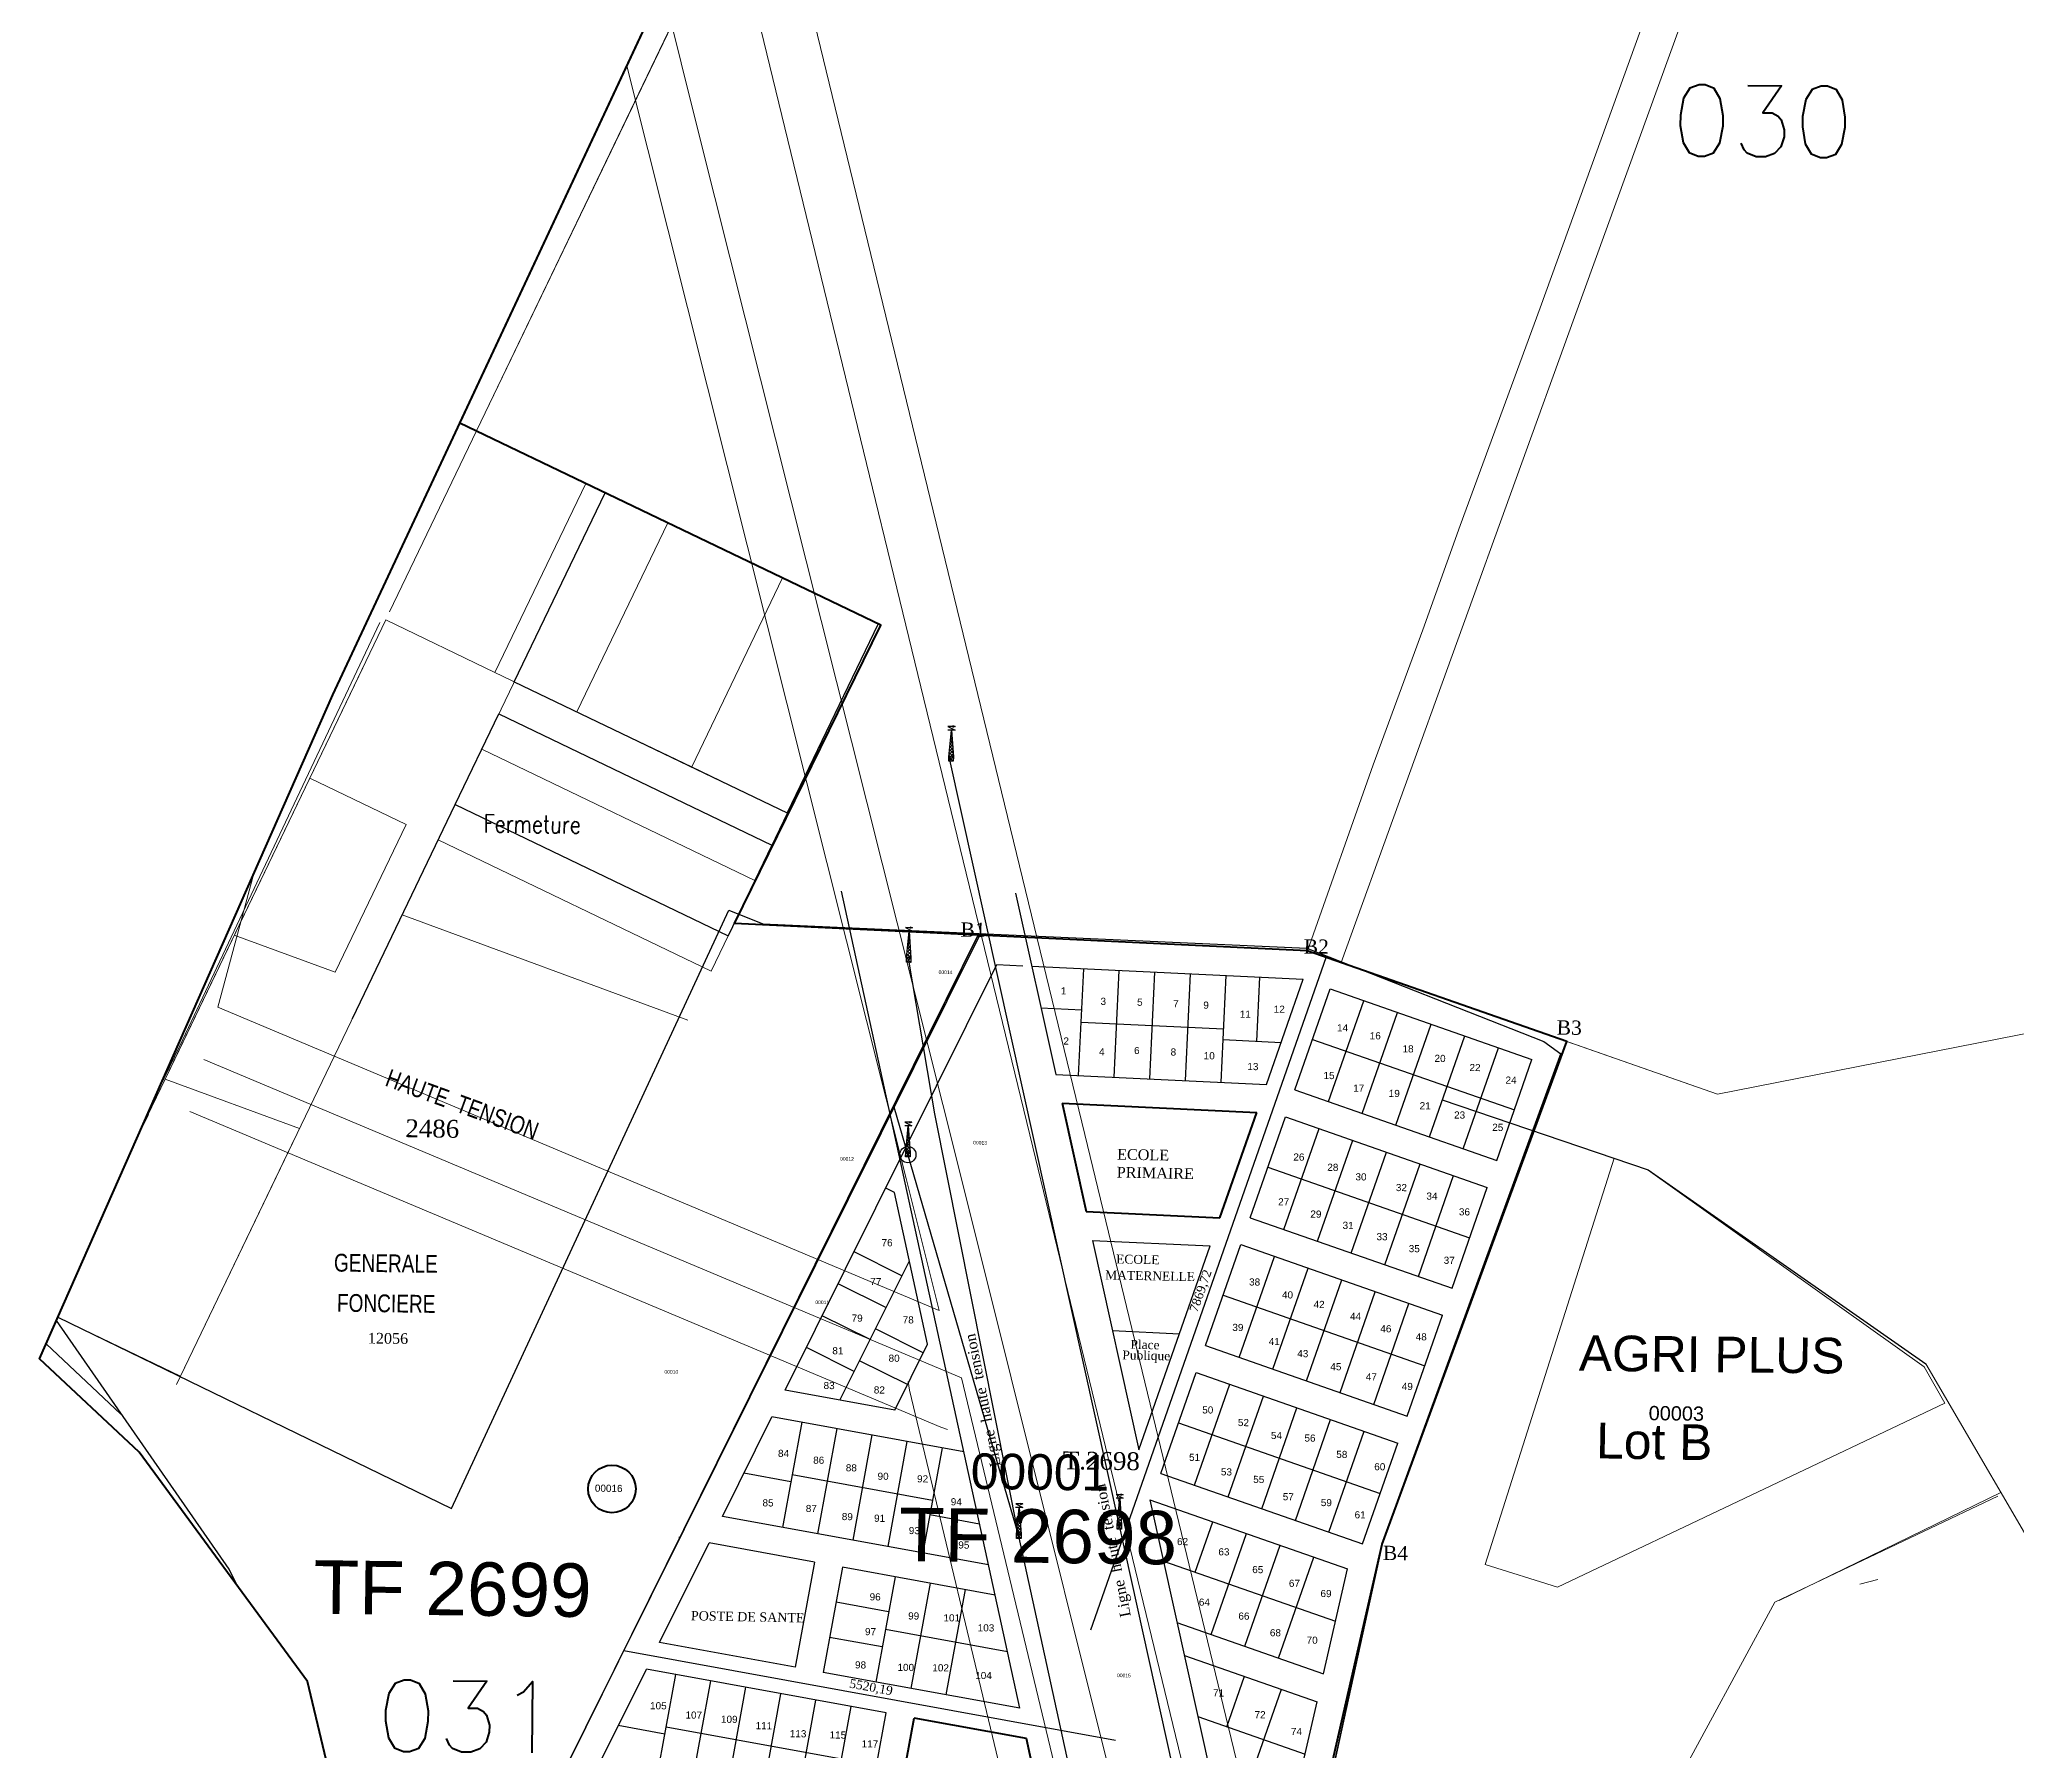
# Model space of a CAD drawing. Header units: metres. Extents: x 251686 to 255059, y 1627526 to 1631912.
# Drawn here: x 251802 to 252356, y 1629083 to 1629563 of the extents above; entities that cross this region are included whole.
import ezdxf
from ezdxf.enums import TextEntityAlignment as Align

# ---------------------------------------------------------------- set-up
doc = ezdxf.new("R2010")
doc.units = ezdxf.units.M
doc.header["$MEASUREMENT"] = 0
doc.layers.get('Defpoints').update_dxf_attribs({"lineweight": 0})
for name, color, linetype in [('A_revoir_niveau_0', 7, 'Continuous'), ('historique_numero_parcelle', 7, 'Continuous'), ('limites_sections', 7, 'Continuous'), ('limites_tf', 7, 'Continuous'), ('numero_lot', 7, 'Continuous'), ('numero_parcelle', 7, 'Continuous'), ('toponymie', 7, 'Continuous')]:
    doc.layers.add(name, color=color, linetype=linetype)
for name, color, linetype, lineweight in [('emprise_ht_pik_rufisque', 7, 'Continuous', 0), ('limites_communes_2025', 7, 'Continuous', 0), ('Niveau 2', 7, 'Continuous', 0), ('Numero_TF', 7, 'Continuous', 0), ('Régularisation', 1, 'Continuous', 40), ('SIPRES', 1, 'Continuous', 0)]:
    doc.layers.add(name, color=color, linetype=linetype, lineweight=lineweight)
doc.layers.add('Lignes HT Vectorisées', color=6, linetype='Continuous', lineweight=0, true_color=0xff00ff)
doc.styles.add('ROMANS', font='romans.shx', dxfattribs={"height": 0.2})
doc.styles.get("Standard").update_dxf_attribs({"font": 'txt.shx'})
doc.styles.add('Style-Arial', font='arial.ttf')
doc.styles.add('Style-ENGINEERING', font='ENGINEERING.shx')
doc.styles.add('Style-FANCY', font='times.ttf')
doc.styles.add('Style-Sylfaen', font='sylfaen.ttf')
doc.styles.add('Style-txt', font='txt.shx')
doc.dimstyles.new('ISO-25', dxfattribs={"dimtxt": 50, "dimasz": 96.153846, "dimexe": 48.076923, "dimexo": 24.038462, "dimgap": 24.038462, "dimtad": 1, "dimlfac": 1000, "dimzin": 1, "dimdsep": 46, "dimtxsty": 'Standard', "dimcen": 0.0025, "dimse1": 1, "dimse2": 1, "dimclrd": 256, "dimclre": 256, "dimazin": 3, "dimtfac": 1, "dimtmove": 0, "dimatfit": 3, "dimtzin": 1, "dimlwd": -1, "dimlwe": -1})

# ---------------------------------------------------------------- blocks, each defined once
blk = doc.blocks.new('e010')
at = {"color": 0}
for p, q in [((-0.015812, 0.015812), (0, 0.20555)), ((-0.006287, 0.130107), (0.00532, 0.141713)), ((0.005393, 0.140831), (-0.004563, 0.150788)), ((-0.004213, 0.15499), (0.003565, 0.162769)), ((0.00332, 0.165714), (-0.002809, 0.171843)), ((-0.00214, 0.179874), (0.00181, 0.183824)), ((0.001246, 0.190598), (-0.001054, 0.192898)), ((-0.000066, 0.204757), (0.000056, 0.204879)), ((0, 0.20555), (0.015812, 0.015812)), ((-0.015812, 0.015812), (0.015812, 0.015812)), ((-0.015812, -0.015812), (-0.015812, 0.015812)), ((-0.006446, 0.015812), (-0.015091, 0.024456)), ((-0.014581, 0.030573), (0.012338, 0.057492)), ((0.015761, 0.016414), (-0.013336, 0.045511)), ((-0.012508, 0.055457), (0.010583, 0.078548)), ((0.013688, 0.041297), (-0.011582, 0.066567)), ((-0.010434, 0.08034), (0.008829, 0.099603)), ((0.011614, 0.066181), (-0.009827, 0.087622)), ((-0.008361, 0.105223), (0.007074, 0.120658)), ((0.00954, 0.091064), (-0.008073, 0.108677)), ((-0.006533, 0.015812), (0.014093, 0.036437)), ((0.007467, 0.115948), (-0.006318, 0.129732)), ((0.015812, 0.015812), (0.015812, -0.015812)), ((0.015812, -0.015812), (-0.015812, -0.015812))]:
    blk.add_line(p, q, dxfattribs=at)
at = {"color": 0, "flags": 128}
for points in [[(0.0254, 0.23095), (-0.0254, 0.23095), (0.0254, 0.20555), (-0.0254, 0.20555)], [(0.00635, 0.2373), (0.0254, 0.23095), (0.00635, 0.2246)], [(0.015812, 0.015812), (-0.015812, -0.015812)], [(-0.015812, 0.015812), (0.015812, -0.015812)]]:
    blk.add_lwpolyline(points, dxfattribs=at)
blk = doc.blocks.new('*D67')
at = {"layer": 'Defpoints', "color": 0, "lineweight": 53, "transparency": 16777216}
for p in [(251965.59109, 1629111.231132), (252103.527668, 1629086.0691), (252103.527668, 1629086.0691)]:
    blk.add_point(p, dxfattribs=at)
at = {"layer": 'Niveau 2', "lineweight": -2, "transparency": 16777216}
blk.add_line((251965.59109, 1629111.231132), (252103.527668, 1629086.0691), dxfattribs=at)
at = {"layer": 'Niveau 2', "color": 0, "lineweight": 13, "transparency": 16777216, "insert": (252034.9365, 1629100.717466), "char_height": 2.499995, "attachment_point": 5, "rotation": 349.66192504, "style": 'Style-Sylfaen'}
blk.add_mtext('5520,19', dxfattribs=at)
blk = doc.blocks.new('_None')
blk = doc.blocks.new('*D71')
at = {"layer": 'Defpoints', "color": 0, "lineweight": 53, "transparency": 16777216}
for p in [(252162.63035, 1629305.741026), (252162.63035, 1629305.741026), (252096.675524, 1629117.044562)]:
    blk.add_point(p, dxfattribs=at)
at = {"layer": 'Niveau 2', "lineweight": -2, "transparency": 16777216}
blk.add_line((252096.675524, 1629117.044562), (252162.63035, 1629305.741026), dxfattribs=at)
at = {"layer": 'Niveau 2', "color": 0, "lineweight": 13, "transparency": 16777216, "insert": (252127.667491, 1629212.086765), "char_height": 2.499995, "attachment_point": 5, "rotation": 70.73401628, "style": 'Style-Sylfaen'}
blk.add_mtext('7869,72', dxfattribs=at)

msp = doc.modelspace()

# ---------------------------------------------------------------- linework, layer by layer
at = {"layer": 'A_revoir_niveau_0', "color": 6, "linetype": 'Continuous', "lineweight": 0}
for p, q in [((251899.889934, 1629402.665151), (252082.688908, 1629783.178136)), ((251837.343969, 1629272.470827), (251892.358347, 1629386.988555)), ((251829.558612, 1629256.265815), (251831.45857, 1629260.220815))]:
    msp.add_line(p, q, dxfattribs=at)
at = {"layer": 'A_revoir_niveau_0', "color": 7, "linetype": 'Continuous', "lineweight": 0}
for p, q in [((252222.665914, 1629488.013874), (252289.067529, 1629671.55396)), ((252298.004491, 1629666.481257), (252232.373605, 1629485.381679)), ((252232.373605, 1629485.381679), (252166.862583, 1629304.270593)), ((252200.276192, 1629426.900399), (252222.665914, 1629488.013874)), ((252189.747804, 1629397.65039), (252200.276192, 1629426.900399)), ((252175.810101, 1629359.722537), (252189.747804, 1629397.65039)), ((252157.413167, 1629307.559595), (252175.810101, 1629359.722537)), ((252570.488639, 1629326.090335), (252272.476983, 1629267.350523)), ((252065.460768, 1629311.925417), (251918.682965, 1629016.986545)), ((252157.413167, 1629307.559595), (252065.461289, 1629311.926465)), ((252272.476983, 1629267.350523), (252157.413167, 1629307.559595)), ((251874.634542, 1629257.719067), (251836.884915, 1629271.514519)), ((251829.152668, 1629255.346806), (251832.202085, 1629261.689588)), ((251824.512825, 1629177.601573), (251803.524988, 1629197.328715)), ((251857.0849, 1629129.493164), (251854.896578, 1629133.937363))]:
    msp.add_line(p, q, dxfattribs=at)
at = {"layer": 'A_revoir_niveau_0', "color": 7, "linetype": 'Continuous', "lineweight": 30}
for p, q in [((251924.276744, 1629453.427713), (251960.332929, 1629436.106262)), ((251934.857564, 1629383.0782), (251960.332916, 1629436.105262)), ((252036.946477, 1629399.300627), (252011.462163, 1629346.276678)), ((251918.29811, 1629348.608565), (251930.526949, 1629374.063907)), ((251889.469753, 1629288.599085), (251918.293997, 1629348.599616)), ((252007.12956, 1629337.26341), (251994.896747, 1629311.810118))]:
    msp.add_line(p, q, dxfattribs=at)
at = {"layer": 'A_revoir_niveau_0', "color": 7, "linetype": 'Continuous', "lineweight": 13}
for p, q in [((251841.248617, 1629188.223109), (251960.332929, 1629436.106262)), ((252036.921345, 1629397.300785), (251996.526497, 1629315.201906)), ((251829.551591, 1629256.24992), (251836.884915, 1629271.514519))]:
    msp.add_line(p, q, dxfattribs=at)
at = {"layer": 'A_revoir_niveau_0', "color": 2, "linetype": 'Continuous', "lineweight": 0}
msp.add_line((251984.647997, 1629359.164643), (252010.126311, 1629412.188668), dxfattribs=at)
at = {"layer": 'A_revoir_niveau_0', "color": 2, "linetype": 'Continuous', "lineweight": 30}
for p, q in [((251934.857564, 1629383.0782), (252011.462163, 1629346.276678)), ((251930.526949, 1629374.063907), (252007.12956, 1629337.26341)), ((251918.293997, 1629348.599616), (251994.892635, 1629311.801169))]:
    msp.add_line(p, q, dxfattribs=at)
at = {"layer": 'A_revoir_niveau_0', "ltscale": 39.37}
for p, q in [((252056.818088, 1629362.039676, 0.999998), (252104.634637, 1629145.882555, 0.999998)), ((252076.728044, 1629095.023818, 0.999998), (252026.686039, 1629324.338197, 0.999998)), ((252075.533748, 1629323.732853, 0.999998), (252086.784541, 1629272.873075, 0.999998)), ((251918.690683, 1629016.981136), (252065.461042, 1629311.927523)), ((252157.41339, 1629307.564503), (252230.21, 1629282.12)), ((252052.91037, 1629261.828767, 0.999998), (252045.527189, 1629304.966557, 0.999998)), ((252070.297192, 1629303.689069), (252077.513712, 1629303.346655)), ((252080.070253, 1629303.22535), (252156.250333, 1629299.610705)), ((252093.217867, 1629272.567821, 0.999998), (252094.639725, 1629302.534047, 0.999998)), ((252103.206609, 1629272.093868, 0.999998), (252104.628467, 1629302.060095, 0.999998)), ((252113.195351, 1629271.619915, 0.999998), (252114.61721, 1629301.586142, 0.999998)), ((252123.184094, 1629271.145963, 0.999998), (252124.605952, 1629301.112189, 0.999998)), ((252133.172836, 1629270.67201, 0.999998), (252134.594694, 1629300.638237, 0.999998)), ((252143.230883, 1629282.208245, 0.999998), (252144.083999, 1629300.187981, 0.999998)), ((252163.766703, 1629296.869252), (252220.406411, 1629277.07205)), ((252082.648353, 1629291.570921), (252094.093771, 1629291.027851)), ((252093.928796, 1629287.550934), (252133.883765, 1629285.655123)), ((252133.741579, 1629282.658501), (252150.054507, 1629281.884473)), ((252158.817403, 1629282.709325), (252215.45711, 1629262.912123)), ((252230.21, 1629282.12), (252178.493493, 1629141.517535)), ((252222.701809, 1629284.881669), (252222.657047, 1629284.759974)), ((252227.447969, 1629274.610823), (252227.570373, 1629274.568039)), ((252086.784541, 1629272.873075), (252145.923957, 1629270.066986)), ((252153.868102, 1629268.549398), (252210.507809, 1629248.752196)), ((252076.432033, 1629143.282986, 0.999998), (252041.44099, 1629263.65737, 0.999998)), ((252076.432033, 1629143.282986, 0.999998), (252052.91037, 1629261.828767, 0.999998)), ((252151.228475, 1629260.997437), (252207.868183, 1629241.200235)), ((252146.279175, 1629246.837511), (252202.918882, 1629227.040309)), ((252041.524885, 1629239.783448), (252039.097691, 1629240.99126)), ((252050.81697, 1629197.203044, 0.999998), (252041.524885, 1629239.783448, 0.999998)), ((252141.329874, 1629232.677584), (252197.969581, 1629212.880382)), ((252138.690247, 1629225.125623), (252195.329955, 1629205.328421)), ((252043.616745, 1629216.403141), (252030.187588, 1629223.085718)), ((252039.161692, 1629207.450369), (252025.732536, 1629214.132947)), ((252133.740947, 1629210.965696), (252190.380654, 1629191.168494)), ((252034.706641, 1629198.497598), (252021.277484, 1629205.180175)), ((252049.62135, 1629194.800351), (252036.192193, 1629201.482929)), ((252128.791646, 1629196.80577), (252185.431354, 1629177.008568)), ((252030.251589, 1629189.544827), (252016.822432, 1629196.227405)), ((252045.166297, 1629185.847579), (252031.73714, 1629192.530157)), ((252026.242042, 1629181.487333), (252030.251589, 1629189.544827)), ((252126.152019, 1629189.253809), (252182.791727, 1629169.456606)), ((252041.602256, 1629178.685362), (252010.881829, 1629184.289302)), ((252061.018573, 1629167.011489), (252007.171967, 1629176.834048)), ((252015.533961, 1629175.308674), (252010.150291, 1629145.795754)), ((252121.202719, 1629175.093883), (252177.842426, 1629155.296681)), ((252025.371601, 1629173.514118), (252019.987931, 1629144.001197)), ((252035.209241, 1629171.719561), (252029.825571, 1629142.20664)), ((252045.046881, 1629169.925004), (252039.663211, 1629140.412083)), ((252054.884522, 1629168.130447), (252049.500852, 1629138.617526)), ((252012.483214, 1629158.584685), (251999.288509, 1629160.991629)), ((252052.192686, 1629153.373986), (252012.842125, 1629160.552214)), ((252116.253418, 1629160.933956), (252172.893126, 1629141.136754)), ((252113.184185, 1629153.532154), (252168.608756, 1629134.159677)), ((252113.184185, 1629153.532154, 0.999998), (252130.45429, 1629075.461774, 0.999998)), ((252067.949222, 1629135.252223), (251993.259982, 1629148.876839)), ((252051.461731, 1629149.366937), (252065.424891, 1629146.819814)), ((252125.900971, 1629133.197424), (252130.850271, 1629147.35735)), ((251981.358006, 1629142.915968), (251981.021806, 1629142.977297)), ((252019.06304, 1629136.037914), (251989.550119, 1629141.421584)), ((252115.80651, 1628962.851891, 0.999998), (252076.432033, 1629143.282986, 0.999998)), ((252104.634637, 1629145.882555, 0.999998), (252144.914654, 1628963.794709, 0.999998)), ((252130.391622, 1629115.737963), (252140.290223, 1629144.057817)), ((252116.993767, 1629136.310747), (252165.250503, 1629119.443634)), ((252139.831573, 1629112.438429), (252149.730174, 1629140.758283)), ((252149.271524, 1629109.138896), (252159.170125, 1629137.458749)), ((252026.933153, 1629134.602268), (252021.549483, 1629105.089347)), ((252069.797395, 1629126.783085), (252026.933153, 1629134.602268)), ((252041.689613, 1629131.910433), (252036.305943, 1629102.397512)), ((252051.527254, 1629130.115876), (252046.143584, 1629100.602955)), ((252161.89225, 1629104.72759), (252168.608756, 1629134.159677)), ((252039.895057, 1629122.072792), (252025.138596, 1629124.764628)), ((252061.364894, 1629128.321319), (252055.981224, 1629098.808399)), ((252120.803349, 1629119.08934), (252161.89225, 1629104.72759)), ((252038.1005, 1629112.235152), (252023.34404, 1629114.926988)), ((252073.26272, 1629110.903451), (252038.997778, 1629117.153972)), ((252122.925416, 1629109.87303), (252122.855785, 1629109.8112)), ((252122.925416, 1629109.87303), (252160.101181, 1629096.879033)), ((252039.194537, 1629093.738584), (251971.928273, 1629106.009121)), ((252076.728044, 1629095.023818), (252021.549483, 1629105.089347)), ((252134.758956, 1629089.847019), (252139.708257, 1629104.006946)), ((252140.193602, 1629072.057606), (252150.092203, 1629100.377459)), ((252153.384675, 1629067.446947), (252160.101181, 1629096.879033)), ((252126.644708, 1629092.683182), (252156.742928, 1629082.16299)), ((251977.117949, 1629087.781935), (251964.044815, 1629090.166703)), ((252036.502702, 1629078.982123), (251977.476861, 1629089.749464))]:
    msp.add_line(p, q, dxfattribs=at)
at = {"layer": 'A_revoir_niveau_0', "color": 2, "linetype": 'Continuous', "lineweight": 13}
for p, q in [((252272.476983, 1629267.350523), (252166.862583, 1629304.270593)), ((252418.89123, 1629296.212955), (252272.476983, 1629267.350523))]:
    msp.add_line(p, q, dxfattribs=at)
at = {"layer": 'A_revoir_niveau_0', "color": 5, "lineweight": 53, "ltscale": 39.37}
for p, q in [((252088.575018, 1629264.779134), (252143.170256, 1629262.188661)), ((252088.575018, 1629264.779134, 0.999998), (252095.289306, 1629234.426858, 0.999998)), ((252095.289306, 1629234.426858), (252132.843879, 1629232.644943))]:
    msp.add_line(p, q, dxfattribs=at)
at = {"layer": 'A_revoir_niveau_0', "color": 3, "lineweight": 30, "ltscale": 39.37}
for p, q in [((252097.079782, 1629226.332918), (252130.090178, 1629224.766617)), ((252097.079782, 1629226.332918, 0.999998), (252110.086393, 1629167.535878, 0.999998)), ((252102.675022, 1629201.039355), (252121.484864, 1629200.146852)), ((252019.06304, 1629136.037914), (252013.67937, 1629106.524993)), ((252013.67937, 1629106.524993), (251975.638136, 1629113.464375))]:
    msp.add_line(p, q, dxfattribs=at)
at = {"layer": 'A_revoir_niveau_0', "color": 145, "lineweight": 80, "ltscale": 39.37}
for p, q in [((252078.576216, 1629086.55468), (252047.064649, 1629092.302938)), ((252085.506865, 1629054.795413, 0.999998), (252078.576216, 1629086.55468, 0.999998))]:
    msp.add_line(p, q, dxfattribs=at)
at = {"layer": 'A_revoir_niveau_0', "ltscale": 39.37, "flags": 128}
for points in [[(252010.881829, 1629184.289302), (252070.297192, 1629303.689069)], [(252145.923957, 1629270.066986), (252156.250333, 1629299.610705)], [(252153.868102, 1629268.549398), (252163.766703, 1629296.869252)], [(252163.308054, 1629265.249865), (252173.206655, 1629293.569718)], [(252172.748004, 1629261.950331), (252182.646605, 1629290.270185)], [(252182.187956, 1629258.650797), (252192.086557, 1629286.970651)], [(252191.627906, 1629255.351264), (252201.526507, 1629283.671117)], [(252201.067858, 1629252.05173), (252210.966459, 1629280.371583)], [(252210.507809, 1629248.752196), (252220.406411, 1629277.07205)], [(252141.329874, 1629232.677584), (252151.228475, 1629260.997437)], [(252150.769826, 1629229.37805), (252160.668427, 1629257.697904)], [(252160.209776, 1629226.078516), (252170.108377, 1629254.39837)], [(252169.649728, 1629222.778983), (252179.548329, 1629251.098836)], [(252179.089678, 1629219.479449), (252188.988279, 1629247.799303)], [(252188.52963, 1629216.179915), (252198.428231, 1629244.499769)], [(252197.969581, 1629212.880382), (252207.868183, 1629241.200235)], [(252128.791646, 1629196.80577), (252138.690247, 1629225.125623)], [(252026.242042, 1629181.487333), (252045.70935, 1629220.608394)], [(252138.231598, 1629193.506237), (252148.130199, 1629221.826089)], [(252147.671548, 1629190.206703), (252157.570149, 1629218.526556)], [(252157.1115, 1629186.907169), (252167.010101, 1629215.227022)], [(252166.55145, 1629183.607636), (252176.450051, 1629211.927488)], [(252175.991402, 1629180.308102), (252185.890003, 1629208.627955)], [(252185.431354, 1629177.008568), (252195.329955, 1629205.328421)], [(252041.602256, 1629178.685362), (252050.81697, 1629197.203044)], [(252116.253418, 1629160.933956), (252126.152019, 1629189.253809)], [(252125.69337, 1629157.634422), (252135.591971, 1629185.954275)], [(252135.13332, 1629154.334889), (252145.031921, 1629182.654741)], [(251993.259982, 1629148.876839), (252007.171967, 1629176.834048)], [(252144.573272, 1629151.035355), (252154.471873, 1629179.355208)], [(252154.013222, 1629147.735821), (252163.911823, 1629176.055674)], [(252163.453174, 1629144.436288), (252173.351775, 1629172.75614)], [(252172.893126, 1629141.136754), (252182.791727, 1629169.456606)], [(252114.791663, 1628945.192279), (252156.993131, 1629047.301812), (252178.493493, 1629141.517535)], [(251958.016289, 1629078.051912), (251971.928273, 1629106.009121)], [(251974.785026, 1629074.993003), (251980.168696, 1629104.505924)], [(251984.622666, 1629073.198446), (251990.006336, 1629102.711367)], [(251994.460307, 1629071.40389), (251999.843977, 1629100.916811)], [(252004.297947, 1629069.609333), (252009.681617, 1629099.122254)], [(252014.135587, 1629067.814776), (252019.519257, 1629097.327697)], [(252023.973227, 1629066.02022), (252029.356897, 1629095.533141)], [(252033.810867, 1629064.225662), (252039.194537, 1629093.738584)]]:
    msp.add_lwpolyline(points, dxfattribs=at)
at = {"layer": 'A_revoir_niveau_0', "color": 5, "lineweight": 53, "ltscale": 39.37, "flags": 128}
msp.add_lwpolyline([(252132.843879, 1629232.644943), (252143.170256, 1629262.188661)], dxfattribs=at)
at = {"layer": 'A_revoir_niveau_0', "color": 3, "lineweight": 30, "ltscale": 39.37, "flags": 128}
for points in [[(252110.086393, 1629167.535878), (252130.090178, 1629224.766617)], [(251975.638136, 1629113.464375), (251989.550119, 1629141.421584)]]:
    msp.add_lwpolyline(points, dxfattribs=at)
at = {"layer": 'A_revoir_niveau_0', "color": 145, "lineweight": 80, "ltscale": 39.37, "flags": 128}
msp.add_lwpolyline([(252041.680979, 1629062.790018), (252047.064649, 1629092.302938)], dxfattribs=at)
at = {"layer": 'A_revoir_niveau_0', "ltscale": 39.37}
msp.add_circle((252045.303619, 1629250.369349, 0.999998), 2.269796, dxfattribs=at)
at = {"layer": 'emprise_ht_pik_rufisque', "color": 1}
for p, q in [((252010.133148, 1629604.810317), (252094.964515, 1629255.988871)), ((252054.531415, 1629173.949784), (251843.798455, 1629262.494974)), ((252094.964515, 1629255.988871), (252229.491499, 1628700.980519)), ((252045.756161, 1629184.27809), (252045.37892, 1629186.726581)), ((252117.649241, 1628884.720193), (252045.756161, 1629184.27809)), ((252056.445987, 1629173.290951), (252054.531415, 1629173.949784))]:
    msp.add_line(p, q, dxfattribs=at)
at = {"layer": 'emprise_ht_pik_rufisque', "color": 1, "flags": 128}
msp.add_lwpolyline([(251966.480285, 1629555.905005), (251883.9356, 1629379.369), (251861.790817, 1629329.235784), (251851.678365, 1629291.724688), (252054.054298, 1629206.690931), (252044.817204, 1629243.69726), (251972.318247, 1629532.415616), (251966.480285, 1629555.905005)], close=True, dxfattribs=at)
at = {"layer": 'Lignes HT Vectorisées', "color": 5, "flags": 128}
for points in [[(252238.115739, 1628531.228315), (252214.913615, 1628697.447025), (252080.387979, 1629252.449823), (251995.557045, 1629601.269482), (251992.869907, 1629612.343748)], [(252238.115739, 1628531.228315), (252059.36813, 1629247.340191), (251986.870997, 1629536.051196), (251976.572318, 1629577.488551)], [(252060.34199, 1629187.778649), (251847.73841, 1629277.109831)], [(252238.115739, 1628531.228315), (252132.235069, 1628888.220752), (252060.34199, 1629187.778649)]]:
    msp.add_lwpolyline(points, dxfattribs=at)
at = {"layer": 'limites_communes_2025', "color": 3, "lineweight": 80, "flags": 128}
msp.add_lwpolyline([(251886.3794, 1629062.4957), (251876.8544, 1629102.5801), (251829.6261, 1629166.874), (251801.6691, 1629193.1272), (251883.9356, 1629379.369), (252087.136, 1629813.948), (252134.3642, 1629903.2451), (252288.7489, 1630217.5707)], dxfattribs=at)
at = {"layer": 'limites_sections', "color": 112, "linetype": 'Continuous', "lineweight": 40, "flags": 128}
msp.add_lwpolyline([(251919.612683, 1629455.670577), (252081.425928, 1629801.736029), (252284.018128, 1629684.534125), (252527.008235, 1629543.961569), (252770.730849, 1629406.43238), (252730.690705, 1629319.388588), (252715.532147, 1629273.912915), (252709.800196, 1629256.717058), (252715.022823, 1628988.622184), (252674.257536, 1628915.953628), (252495.086357, 1628927.313682), (252429.920946, 1628946.766764), (252389.117958, 1628940.418995), (252306.553663, 1628962.878275), (252156.980404, 1629047.271017), (252178.396389, 1629141.09202), (252230.210237, 1629282.120645), (252157.354471, 1629307.562382), (251996.658236, 1629315.195618), (252037.721959, 1629398.928058), (251919.612683, 1629455.670577)], close=True, dxfattribs=at)
at = {"layer": 'limites_sections', "color": 1, "linetype": 'Continuous', "lineweight": 40}
msp.add_circle((251962.275212, 1629156.567097), 6.685859, dxfattribs=at)
at = {"layer": 'limites_tf', "color": 5, "linetype": 'Continuous', "lineweight": 30}
for p, q in [((251919.071392, 1629017.220874), (252065.240945, 1629312.461663)), ((252065.240945, 1629312.461663), (252157.202148, 1629308.285385)), ((252157.202148, 1629308.285385), (252223.760584, 1629282.084747)), ((252223.760584, 1629282.084747), (252228.470612, 1629278.645532)), ((252228.546913, 1629278.854289), (252178.629465, 1629142.281133)), ((252228.470612, 1629278.645532), (252178.629465, 1629142.281133)), ((252178.629465, 1629142.281133), (252158.799779, 1629051.594904))]:
    msp.add_line(p, q, dxfattribs=at)
at = {"layer": 'limites_tf', "color": 2, "linetype": 'Continuous', "lineweight": 30}
for p, q in [((252228.697116, 1629277.981502), (252178.498265, 1629141.511528)), ((252178.498265, 1629141.511528), (252157.851736, 1629048.013591))]:
    msp.add_line(p, q, dxfattribs=at)
at = {"layer": 'limites_tf', "color": 5, "linetype": 'Continuous', "lineweight": 30, "flags": 128}
for points in [[(251806.808758, 1629204.762788), (251917.227868, 1629151.117629), (251995.045751, 1629318.99942), (252004.636246, 1629315.188462), (252065.240945, 1629312.461663)], [(252065.240945, 1629312.461663), (251919.071392, 1629017.220874), (251901.472855, 1629039.346967), (251882.933135, 1629076.99874)], [(251857.0849, 1629129.493164), (251854.845048, 1629134.042014), (251806.392591, 1629203.820636)]]:
    msp.add_lwpolyline(points, dxfattribs=at)
at = {"layer": 'Régularisation', "color": 1, "lineweight": 30}
for p, q in [((252195.187884, 1629265.715097), (252253.04298, 1629246.132361)), ((252253.04298, 1629246.132361), (252330.903645, 1629191.694484))]:
    msp.add_line(p, q, dxfattribs=at)
at = {"layer": 'Régularisation', "color": 1, "linetype": 'Continuous', "lineweight": 13}
for p, q in [((252330.903645, 1629191.694484), (252413.01387, 1629050.860056)), ((252288.585166, 1629124.807981, 1.999227), (252351.12592, 1629154.546009, 1.999227)), ((252289.718914, 1629125.278858, 0.999624), (252351.957491, 1629155.583191, 0.999624)), ((252224.20469, 1629006.229068, 1.999227), (252288.585166, 1629124.807981, 1.999227)), ((252224.859584, 1629007.435281, 1.999227), (252288.585166, 1629124.807981, 1.999227))]:
    msp.add_line(p, q, dxfattribs=at)
at = {"layer": 'Régularisation', "color": 1, "linetype": 'Continuous', "lineweight": 13, "elevation": 1.999227, "flags": 128}
msp.add_lwpolyline([(252243.496628, 1629249.363601), (252253.016338, 1629246.042822), (252330.39935, 1629190.864781), (252336.214718, 1629180.674609), (252227.538271, 1629128.999018), (252207.311877, 1629135.422395), (252243.496628, 1629249.363601)], close=True, dxfattribs=at)
at = {"layer": 'SIPRES', "color": 1, "linetype": 'Continuous', "lineweight": 13, "ltscale": 10}
for p, q in [((251924.277781, 1629453.430701), (252085.429769, 1629788.402106)), ((251899.889934, 1629402.665151), (252072.65978, 1629762.301514)), ((252289.067529, 1629671.55396), (252222.665914, 1629488.013874)), ((252222.665914, 1629488.013874), (252200.276192, 1629426.900399)), ((251924.275744, 1629453.427726), (251954.920176, 1629438.706484)), ((251977.906253, 1629427.665769), (251924.277781, 1629453.430701)), ((251924.277781, 1629453.430701), (252036.946477, 1629399.300627)), ((251954.919163, 1629438.705497), (251929.436862, 1629385.682522)), ((251977.906253, 1629427.665769), (251952.421914, 1629374.639819)), ((252200.276192, 1629426.900399), (252189.747804, 1629397.65039)), ((252010.130248, 1629412.183618), (251984.645934, 1629359.159669)), ((251841.033174, 1629280.94673), (251897.135826, 1629399.735469)), ((251877.47382, 1629356.004149), (251898.801392, 1629400.400651)), ((251898.801392, 1629400.400651), (251929.436862, 1629385.682522)), ((251996.526497, 1629315.201906), (252036.946477, 1629399.300627)), ((252036.946477, 1629399.300627), (252011.462163, 1629346.276678)), ((252189.747804, 1629397.65039), (252175.810101, 1629359.722537)), ((251836.884915, 1629271.514519), (251892.358347, 1629386.988555)), ((251929.436862, 1629385.682522), (251952.421914, 1629374.639819)), ((251952.421927, 1629374.640819), (251984.645934, 1629359.159669)), ((251913.530005, 1629338.682698), (251925.760956, 1629364.147013)), ((251925.760956, 1629364.147013), (252002.364593, 1629327.348504)), ((251984.645934, 1629359.159669), (252011.462163, 1629346.276678)), ((252175.810101, 1629359.722537), (252157.413167, 1629307.559595)), ((251877.47382, 1629356.004149), (251904.513725, 1629343.014338)), ((251884.592001, 1629301.541401), (251904.513725, 1629343.014338)), ((251901.510705, 1629313.666757), (251913.528018, 1629338.683723)), ((251913.530005, 1629338.682698), (251990.129655, 1629301.885238)), ((252002.364593, 1629327.348504), (251990.127667, 1629301.886263)), ((251894.013107, 1629298.068741), (251903.409559, 1629317.622209)), ((251895.808405, 1629301.790586), (251903.302015, 1629317.389652)), ((251903.409559, 1629317.622209), (251983.524821, 1629288.093146)), ((251996.526497, 1629315.201906), (252005.341906, 1629314.781098)), ((252157.413167, 1629307.559595), (252005.341906, 1629314.781098)), ((252106.782643, 1629309.963918), (252005.341906, 1629314.781098)), ((251884.592001, 1629301.541401), (251856.315734, 1629311.963545)), ((252065.460768, 1629311.925417), (251918.682965, 1629016.986545)), ((251837.343969, 1629272.470827), (251853.156839, 1629305.38672)), ((251833.780372, 1629265.823391), (251841.033174, 1629280.94673)), ((251829.56042, 1629256.26991), (251836.883915, 1629271.514532)), ((251836.884915, 1629271.514519), (251874.634529, 1629257.718067)), ((251829.152668, 1629255.346806), (251832.202085, 1629261.689588)), ((251829.558612, 1629256.265815), (251831.45857, 1629260.220815)), ((251840.117519, 1629185.873384), (251873.503444, 1629255.369342)), ((251806.811938, 1629204.769987), (251841.249642, 1629188.225096)), ((252312.352783, 1629129.90062), (252317.458604, 1629131.127557))]:
    msp.add_line(p, q, dxfattribs=at)

# ---------------------------------------------------------------- block references
at = {"layer": 'A_revoir_niveau_0', "color": 1, "lineweight": 13, "ltscale": 39.37, "xscale": 39.37, "yscale": 39.37, "zscale": 39.37, "rotation": 359.29}
for p in [(252057.432824, 1629361.409512, 0.999998), (252045.527189, 1629304.966557, 0.999998), (252045.303619, 1629250.369349, 0.999998), (252076.432033, 1629143.282986, 0.999998), (252104.634637, 1629145.882555, 0.999998)]:
    msp.add_blockref('e010', p, dxfattribs=at)

# ---------------------------------------------------------------- texts
at = {"layer": 'historique_numero_parcelle', "color": 7, "lineweight": 13, "insert": (252082.372394, 1629161.263161), "char_height": 10, "attachment_point": 5, "rotation": 359.23249986, "line_spacing_factor": 0.6}
msp.add_mtext('\\fArial|b0|i0|c00|p39;00001', dxfattribs=at)
at = {"layer": 'limites_sections', "color": 3, "lineweight": 30, "style": 'Style-txt'}
for s, p in [('030', (252285.166394, 1629540.356884)), ('031', (251921.905192, 1629092.712644))]:
    msp.add_text(s, height=19.99996, rotation=359.3742, dxfattribs=at).set_placement(p, align=Align.MIDDLE_CENTER)
at = {"layer": 'numero_lot', "color": 7, "lineweight": 0, "attachment_point": 1}
for s, insert, char_height, rotation, line_spacing_factor in [('\\fArial|b0|i0|c00|p39;1', (252088.220847, 1629297.350536), 2, 359.28997237, 0.72), ('\\fArial|b0|i0|c00|p39;3', (252099.361087, 1629294.411302), 2, 359.28997237, 0.72), ('\\fArial|b0|i0|c00|p39;5', (252109.622255, 1629294.159626), 2, 359.28997237, 0.72), ('\\fArial|b0|i0|c00|p39;7', (252119.72895, 1629293.713685), 2, 359.28997237, 0.72), ('\\fArial|b0|i0|c00|p39;9', (252128.202075, 1629293.343819), 2, 359.28997237, 0.72), ('\\fArial|b0|i0|c00|p39;11', (252138.440058, 1629290.806313), 2, 359.28997237, 0.72), ('\\fArial|b0|i0|c00|p39;12', (252147.958606, 1629292.20674), 2, 359.28997237, 0.72), ('\\fArial|b0|i0|c00|p39;14', (252165.727274, 1629286.995581), 2, 359.28997237, 0.72), ('\\fArial|b0|i0|c00|p39;2', (252088.958748, 1629283.27091), 2, 359.28997237, 0.72), ('\\fArial|b0|i0|c00|p39;4', (252098.957735, 1629280.268962), 2, 359.28997237, 0.72), ('\\fArial|b0|i0|c00|p39;6', (252108.770115, 1629280.614687), 2, 359.28997237, 0.72), ('\\fArial|b0|i0|c00|p39;8', (252119.029122, 1629280.18898), 2, 359.28997237, 0.72), ('\\fArial|b0|i0|c00|p39;16', (252174.902938, 1629284.755294), 2, 359.28997237, 0.72), ('\\fArial|b0|i0|c00|p39;18', (252184.096511, 1629281.090249), 2, 359.28997237, 0.72), ('\\fArial|b0|i0|c00|p39;10', (252128.314536, 1629279.14828), 2, 359.28997237, 0.72), ('\\fArial|b0|i0|c00|p39;13', (252140.561352, 1629276.117908), 2, 359.28997237, 0.72), ('\\fArial|b0|i0|c00|p39;20', (252193.075081, 1629278.40802), 2, 359.28997237, 0.72), ('\\fArial|b0|i0|c00|p39;22', (252202.88806, 1629275.837594), 2, 359.28997237, 0.72), ('\\fArial|b0|i0|c00|p39;15', (252161.926336, 1629273.606416), 2, 359.28997237, 0.72), ('\\fArial|b0|i0|c00|p39;17', (252170.25281, 1629270.061976), 2, 359.28997237, 0.72), ('\\fArial|b0|i0|c00|p39;19', (252180.230746, 1629268.580712), 2, 359.28997237, 0.72), ('\\fArial|b0|i0|c00|p39;24', (252212.992059, 1629272.307296), 2, 359.28997237, 0.72), ('\\fArial|b0|i0|c00|p39;21', (252188.896683, 1629265.114708), 2, 359.28997237, 0.72), ('\\fArial|b0|i0|c00|p39;23', (252198.557945, 1629262.523577), 2, 359.28997237, 0.72), ('\\fArial|b0|i0|c00|p39;25', (252209.268624, 1629259.061428), 2, 359.28997237, 0.72), ('\\fArial|b0|i0|c00|p39;26', (252153.465868, 1629250.725951), 2, 359.28997237, 0.72), ('\\fArial|b0|i0|c00|p39;28', (252162.989155, 1629247.84336), 2, 359.28997237, 0.72), ('\\fArial|b0|i0|c00|p39;30', (252170.889985, 1629245.16836), 2, 359.28997237, 0.72), ('\\fArial|b0|i0|c00|p39;32', (252182.227935, 1629242.160689), 2, 359.28997237, 0.72), ('\\fArial|b0|i0|c00|p39;27', (252149.199766, 1629238.159573), 2, 359.28997237, 0.72), ('\\fArial|b0|i0|c00|p39;34', (252190.801324, 1629239.762127), 2, 359.28997237, 0.72), ('\\fArial|b0|i0|c00|p39;36', (252199.923242, 1629235.34568), 2, 359.28997237, 0.72), ('\\fArial|b0|i0|c00|p39;29', (252158.238263, 1629234.724947), 2, 359.28997237, 0.72), ('\\fArial|b0|i0|c00|p39;31', (252167.280013, 1629231.552937), 2, 359.28997237, 0.72), ('\\fArial|b0|i0|c00|p39;76', (252037.924726, 1629226.692474), 2, 359.28997237, 0.72), ('\\fArial|b0|i0|c00|p39;33', (252176.799684, 1629228.378542), 2, 359.28997237, 0.72), ('\\fArial|b0|i0|c00|p39;35', (252185.839114, 1629225.019072), 2, 359.28997237, 0.72), ('\\fArial|b0|i0|c00|p39;37', (252195.64433, 1629221.745624), 2, 359.28997237, 0.72), ('\\fArial|b0|i0|c00|p39;77', (252034.754947, 1629215.768049), 2, 359.28997237, 0.72), ('\\fArial|b0|i0|c00|p39;38', (252141.046806, 1629215.666338), 2, 359.28997237, 0.72), ('\\fArial|b0|i0|c00|p39;40', (252150.276277, 1629212.055407), 2, 359.28997237, 0.72), ('\\fArial|b0|i0|c00|p39;42', (252159.141219, 1629209.377847), 2, 359.28997237, 0.72), ('\\fArial|b0|i0|c00|p39;79', (252029.534443, 1629205.540308), 2, 359.28997237, 0.72), ('\\fArial|b0|i0|c00|p39;78', (252043.854452, 1629205.041206), 2, 359.28997237, 0.72), ('\\fArial|b0|i0|c00|p39;39', (252136.349738, 1629202.915419), 2, 359.28997237, 0.72), ('\\fArial|b0|i0|c00|p39;44', (252169.353909, 1629206.042452), 2, 359.28997237, 0.72), ('\\fArial|b0|i0|c00|p39;46', (252177.869915, 1629202.561385), 2, 359.28997237, 0.72), ('\\fArial|b0|i0|c00|p39;81', (252024.114911, 1629196.378919), 2, 359.28997237, 0.72), ('\\fArial|b0|i0|c00|p39;41', (252146.554722, 1629198.958192), 2, 359.28997237, 0.72), ('\\fArial|b0|i0|c00|p39;48', (252187.78903, 1629200.288077), 2, 359.28997237, 0.72), ('\\fArial|b0|i0|c00|p39;80', (252039.900733, 1629194.276441), 2, 359.28997237, 0.72), ('\\fArial|b0|i0|c00|p39;43', (252154.563458, 1629195.573394), 2, 359.28997237, 0.72), ('\\fArial|b0|i0|c00|p39;45', (252163.839912, 1629191.910897), 2, 359.28997237, 0.72), ('\\fArial|b0|i0|c00|p39;83', (252021.655388, 1629186.613255), 2, 359.28997237, 0.72), ('\\fArial|b0|i0|c00|p39;82', (252035.754038, 1629185.378191), 2, 359.28997237, 0.72), ('\\fArial|b0|i0|c00|p39;47', (252173.804389, 1629189.060977), 2, 359.28997237, 0.72), ('\\fArial|b0|i0|c00|p39;49', (252183.887794, 1629186.368448), 2, 359.28997237, 0.72), ('\\fArial|b0|i0|c00|p39;50', (252127.901292, 1629179.765641), 2, 359.28997237, 0.72), ('\\fArial|b0|i0|c00|p39;52', (252137.912409, 1629176.219562), 2, 359.28997237, 0.72), ('\\fArial|b0|i0|c00|p39;Lot B', (252238.504667, 1629175.182326), 10, 359.00002359, 0.6), ('\\fArial|b0|i0|c00|p39;54', (252147.173671, 1629172.586511), 2, 359.28997237, 0.72), ('\\fArial|b0|i0|c00|p39;56', (252156.581248, 1629171.882394), 2, 359.28997237, 0.72), ('\\fArial|b0|i0|c00|p39;84', (252008.87139, 1629167.571713), 2, 359.28997237, 0.72), ('\\fArial|b0|i0|c00|p39;86', (252018.743426, 1629165.657115), 2, 359.28997237, 0.72), ('\\fArial|b0|i0|c00|p39;88', (252027.897395, 1629163.52377), 2, 359.28997237, 0.72), ('\\fArial|b0|i0|c00|p39;51', (252124.206497, 1629166.465244), 2, 359.28997237, 0.72), ('\\fArial|b0|i0|c00|p39;58', (252165.509691, 1629167.287984), 2, 359.28997237, 0.72), ('\\fArial|b0|i0|c00|p39;60', (252176.163826, 1629163.839049), 2, 359.28997237, 0.72), ('\\fArial|b0|i0|c00|p39;90', (252036.809971, 1629161.153388), 2, 359.28997237, 0.72), ('\\fArial|b0|i0|c00|p39;92', (252047.88891, 1629160.420442), 2, 359.28997237, 0.72), ('\\fArial|b0|i0|c00|p39;53', (252133.141295, 1629162.383934), 2, 359.28997237, 0.72), ('\\fArial|b0|i0|c00|p39;55', (252142.207421, 1629160.268236), 2, 359.28997237, 0.72), ('\\fArial|b0|i0|c00|p39;85', (252004.526418, 1629153.687333), 2, 359.28997237, 0.72), ('\\fArial|b0|i0|c00|p39;87', (252016.667895, 1629152.107308), 2, 359.28997237, 0.72), ('\\fArial|b0|i0|c00|p39;94', (252057.347297, 1629153.98933), 2, 359.28997237, 0.72), ('\\fArial|b0|i0|c00|p39;57', (252150.494006, 1629155.423744), 2, 359.28997237, 0.72), ('\\fArial|b0|i0|c00|p39;59', (252161.170401, 1629153.771191), 2, 359.28997237, 0.72), ('\\fArial|b0|i0|c00|p39;89', (252026.774023, 1629149.841264), 2, 359.28997237, 0.72), ('\\fArial|b0|i0|c00|p39;91', (252035.829384, 1629149.371654), 2, 359.28997237, 0.72), ('\\fArial|b0|i0|c00|p39;61', (252170.647996, 1629150.331528), 2, 359.28997237, 0.72), ('\\fArial|b0|i0|c00|p39;93', (252045.563089, 1629145.915386), 2, 359.28997237, 0.72), ('\\fArial|b0|i0|c00|p39;95', (252059.466533, 1629141.870165), 2, 359.28997237, 0.72), ('\\fArial|b0|i0|c00|p39;62', (252120.832196, 1629142.832043), 2, 359.28997237, 0.72), ('\\fArial|b0|i0|c00|p39;63', (252132.432192, 1629139.952687), 2, 359.28997237, 0.72), ('\\fArial|b0|i0|c00|p39;65', (252141.930039, 1629134.965619), 2, 359.28997237, 0.72), ('\\fArial|b0|i0|c00|p39;67', (252152.217776, 1629131.115555), 2, 359.28997237, 0.72), ('\\fArial|b0|i0|c00|p39;96', (252034.583027, 1629127.315616), 2, 359.28997237, 0.72), ('\\fArial|b0|i0|c00|p39;64', (252126.952673, 1629125.829641), 2, 359.28997237, 0.72), ('\\fArial|b0|i0|c00|p39;69', (252161.075527, 1629128.247416), 2, 359.28997237, 0.72), ('\\fArial|b0|i0|c00|p39;99', (252045.389426, 1629121.961073), 2, 359.28997237, 0.72), ('\\fArial|b0|i0|c00|p39;101', (252055.295724, 1629121.435012), 2, 359.28997237, 0.72), ('\\fArial|b0|i0|c00|p39;103', (252064.905527, 1629118.639061), 2, 359.28997237, 0.72), ('\\fArial|b0|i0|c00|p39;66', (252138.04286, 1629121.924744), 2, 359.28997237, 0.72), ('\\fArial|b0|i0|c00|p39;97', (252033.279322, 1629117.560486), 2, 359.28997237, 0.72), ('\\fArial|b0|i0|c00|p39;68', (252146.878249, 1629117.252098), 2, 359.28997237, 0.72), ('\\fArial|b0|i0|c00|p39;70', (252157.189819, 1629115.174317), 2, 359.28997237, 0.72), ('\\fArial|b0|i0|c00|p39;98', (252030.484634, 1629108.226109), 2, 359.28997237, 0.72), ('\\fArial|b0|i0|c00|p39;100', (252042.398225, 1629107.54133), 2, 359.28997237, 0.72), ('\\fArial|b0|i0|c00|p39;102', (252052.175126, 1629107.42017), 2, 359.28997237, 0.72), ('\\fArial|b0|i0|c00|p39;104', (252064.203969, 1629105.263457), 2, 359.28997237, 0.72), ('\\fArial|b0|i0|c00|p39;105', (251972.972415, 1629096.777122), 2, 359.28997237, 0.72), ('\\fArial|b0|i0|c00|p39;71', (252130.917492, 1629100.352153), 2, 359.28997237, 0.72), ('\\fArial|b0|i0|c00|p39;107', (251982.915184, 1629094.162118), 2, 359.28997237, 0.72), ('\\fArial|b0|i0|c00|p39;109', (251992.875614, 1629092.972544), 2, 359.28997237, 0.72), ('\\fArial|b0|i0|c00|p39;111', (252002.591041, 1629091.177684), 2, 359.28997237, 0.72), ('\\fArial|b0|i0|c00|p39;72', (252142.588864, 1629094.255395), 2, 359.28997237, 0.72), ('\\fArial|b0|i0|c00|p39;113', (252012.182137, 1629088.932739), 2, 359.28997237, 0.72), ('\\fArial|b0|i0|c00|p39;115', (252023.340378, 1629088.573073), 2, 359.28997237, 0.72), ('\\fArial|b0|i0|c00|p39;117', (252032.334536, 1629086.071673), 2, 359.28997237, 0.72), ('\\fArial|b0|i0|c00|p39;74', (252152.792241, 1629089.550738), 2, 359.28997237, 0.72)]:
    msp.add_mtext(s, dxfattribs=dict(at, insert=insert, char_height=char_height, rotation=rotation, line_spacing_factor=line_spacing_factor))
at = {"layer": 'numero_parcelle', "color": 2, "linetype": 'Continuous', "lineweight": 13, "style": 'Style-FANCY'}
msp.add_text('12056', height=3, rotation=359.28, dxfattribs=at).set_placement((251893.750702, 1629197.408338))
at = {"layer": 'numero_parcelle', "color": 5, "lineweight": 0, "attachment_point": 1, "rotation": 359.23249986, "line_spacing_factor": 0.6}
for s, insert, char_height in [('\\fArial|b0|i0|c00|p39;00014', (252053.925668, 1629302.09458), 1), ('\\fArial|b0|i0|c00|p39;00013', (252063.627567, 1629254.260173), 1), ('\\fArial|b0|i0|c00|p39;00012', (252026.274902, 1629249.720781), 1), ('\\fArial|b0|i0|c00|p39;00011', (252019.341967, 1629209.470295), 1), ('\\fArial|b0|i0|c00|p39;00010', (251976.998104, 1629189.956707), 1), ('\\fArial|b0|i0|c00|p39;00003', (252253.17079, 1629179.886593), 4), ('\\fArial|b0|i0|c00|p39;00016', (251957.492794, 1629157.808657), 2), ('\\fArial|b0|i0|c00|p39;00015', (252103.986271, 1629104.775908), 1)]:
    msp.add_mtext(s, dxfattribs=dict(at, insert=insert, char_height=char_height))
at = {"layer": 'numero_tf', "color": 4, "linetype": 'Continuous', "lineweight": 0, "style": 'Style-Arial'}
for s, p in [('TF 2698', (252042.709751, 1629136.352693, 0.999998)), ('TF 2699', (251878.45345, 1629121.604457))]:
    msp.add_text(s, height=15, rotation=359.28, dxfattribs=at).set_placement(p)
at = {"layer": 'Régularisation', "color": 1, "linetype": 'Continuous', "lineweight": 0, "style": 'Style-Arial'}
msp.add_text('AGRI PLUS', height=10, rotation=359.3981, dxfattribs=at).set_placement((252270.87253, 1629199.345303, -0.000019), align=Align.TOP_CENTER)
at = {"layer": 'SIPRES', "color": 1, "linetype": 'Continuous', "lineweight": 13, "insert": (251939.912013, 1629343.133198), "char_height": 5, "attachment_point": 5, "rotation": 359.28000225, "line_spacing_factor": 0.6, "style": 'ROMANS'}
msp.add_mtext('\\H1x;\\W0.8;Fermeture', dxfattribs=at)
at = {"layer": 'toponymie', "color": 2, "linetype": 'Continuous', "lineweight": 30, "style": 'Style-ENGINEERING', "width": 0.800001}
msp.add_text('HAUTE  TENSION', height=4.999998, rotation=339.925231, dxfattribs=at).set_placement((251919.411035, 1629262.110438), align=Align.CENTER)
at = {"layer": 'toponymie', "color": 2, "linetype": 'Continuous', "lineweight": 13, "style": 'Style-FANCY'}
msp.add_text('2486', height=5, rotation=359.28, dxfattribs=at).set_placement((251904.288164, 1629255.292245))
at = {"layer": 'toponymie', "color": 2, "linetype": 'Continuous', "lineweight": 30, "style": 'Style-ENGINEERING', "width": 0.800001}
for s, p in [('GENERALE', (251898.840745, 1629219.900151)), ('FONCIERE', (251898.930321, 1629208.645136))]:
    msp.add_text(s, height=4.999998, rotation=359.28, dxfattribs=at).set_placement(p, align=Align.MIDDLE_CENTER)
at = {"layer": 'toponymie', "lineweight": 30, "attachment_point": 7, "line_spacing_factor": 0.6}
for s, insert, char_height, rotation in [('\\fSylfaen|b0|i0|c00|p23;B1', (252060.038989, 1629311.526697, -0.999998), 3.999992, 359.28997237), ('\\fSylfaen|b0|i0|c00|p23;B2', (252156.342388, 1629306.795931, -0.999998), 3.999992, 359.28997237), ('\\fSylfaen|b0|i0|c00|p23;B3', (252227.31623, 1629284.021878, -0.999998), 3.999992, 359.28997237), ('\\fSylfaen|b0|i0|c00|p23;Ligne  haute  tension', (252072.363723, 1629163.262917), 2.999994, 101.02743138), ('\\fSylfaen|b0|i0|c00|p23;Ligne  haute  tension', (252108.838856, 1629121.107753), 2.999994, 101.02743138), ('\\fSylfaen|b0|i0|c00|p23;B4', (252178.557258, 1629136.624552, -0.999998), 3.999992, 359.28997237)]:
    msp.add_mtext(s, dxfattribs=dict(at, insert=insert, char_height=char_height, rotation=rotation))
at = {"layer": 'toponymie', "color": 0, "attachment_point": 7, "rotation": 358.83383592, "line_spacing_factor": 0.6}
for s, insert, char_height in [('\\fSylfaen|b0|i0|c00|p23;ECOLE ', (252103.981608, 1629248.969561, 56.399887), 2.999994), ('\\fSylfaen|b0|i0|c00|p23;PRIMAIRE', (252103.87985, 1629243.970607, 56.399887), 2.999994), ('\\fSylfaen|b0|i0|c00|p23;ECOLE', (252103.70414, 1629219.834894), 2.499995), ('\\fSylfaen|b0|i0|c00|p23;MATERNELLE', (252100.656962, 1629215.387766), 2.499995), ('\\fSylfaen|b0|i0|c00|p23;Place ', (252107.714042, 1629195.875945, 56.399887), 2.499995), ('\\fSylfaen|b0|i0|c00|p23; Publique', (252104.492668, 1629192.141633, 56.399887), 2.499995)]:
    msp.add_mtext(s, dxfattribs=dict(at, insert=insert, char_height=char_height))
at = {"layer": 'toponymie', "color": 1, "insert": (252088.753345, 1629161.996056), "char_height": 4.99999, "attachment_point": 7, "rotation": 359.28997237, "line_spacing_factor": 0.6}
msp.add_mtext('\\fSylfaen|b0|i0|c00|p23;T.2698', dxfattribs=at)
at = {"layer": 'toponymie', "color": 0, "linetype": 'Continuous', "lineweight": 13, "insert": (251984.413611, 1629119.704195), "char_height": 2.599995, "attachment_point": 7, "rotation": 358.83383592, "line_spacing_factor": 0.6}
msp.add_mtext('\\fSylfaen|b0|i0|c00|p23;POSTE DE SANTE', dxfattribs=at)

# ---------------------------------------------------------------- dimensions: what is measured, and where the dimension line sits
at = {"layer": 'A_revoir_niveau_0', "lineweight": 13}
for base, p1, p2, angle, picture, middle in [((252162.63035, 1629305.741026), (252096.675524, 1629117.044562), (252162.63035, 1629305.741026), 70.734015, '*D71', (252127.667491, 1629212.086765)), ((252103.527668, 1629086.0691), (251965.59109, 1629111.231132), (252103.527668, 1629086.0691), 349.661923, '*D67', (252034.9365, 1629100.717466))]:
    dim = msp.add_linear_dim(base=base, p1=p1, p2=p2, angle=angle, dimstyle='ISO-25', override={"dimtxt": 2.499995, "dimasz": 2.499995, "dimexe": 1.249998, "dimexo": 0.624999, "dimgap": 0.624999, "dimlfac": 39.370079, "dimzin": 8, "dimdsep": 44, "dimtxsty": 'Style-Sylfaen', "dimblk": 'None', "dimcen": 2.499995, "dimtzin": 8, "dimlwd": -2}, dxfattribs=at)
    dim.commit()
    dim.dimension.update_dxf_attribs({"geometry": picture, "text_midpoint": middle})

doc.saveas('drawing.dxf')
